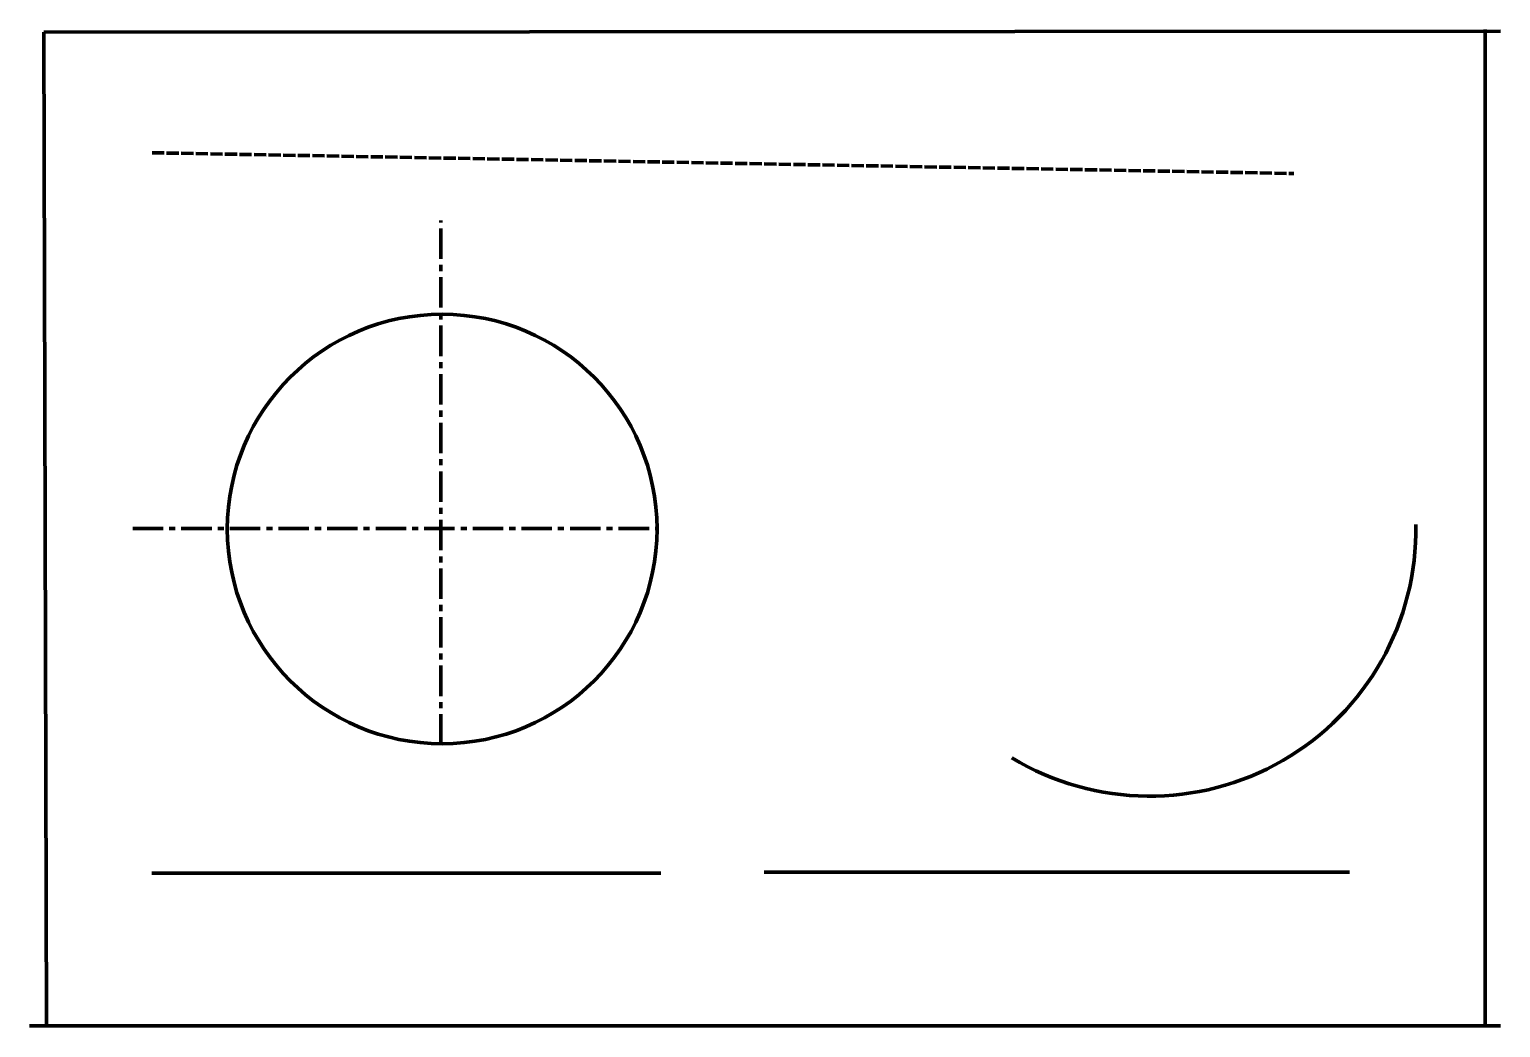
# Model space of a CAD drawing. Header units: millimetres. Extents: x 23 to 177, y 24 to 128.
import ezdxf

# ---------------------------------------------------------------- set-up
doc = ezdxf.new("R2010")
doc.units = ezdxf.units.MM
for name, pattern in [('CENTER', [5.08, 3.175, -0.635, 0.635, -0.635]), ('DASHED', [1.524, 1.27, -0.254]), ('HIDDEN', [3.175, -3.175])]:
    doc.linetypes.add(name, pattern=pattern)
for name, color, linetype, lineweight in [('Center', 4, 'CENTER', 70), ('Hidden', 8, 'DASHED', 140), ('Outline', 7, 'CONTINUOUS', 70)]:
    doc.layers.add(name, color=color, linetype=linetype, lineweight=lineweight)

msp = doc.modelspace()

# ---------------------------------------------------------------- linework, layer by layer
at = {"layer": 'Center'}
for p, q in [((66, 53.4), (66, 108.2)), ((33.8, 76), (88.6, 76))]:
    msp.add_line(p, q, dxfattribs=at)
at = {"layer": 'Hidden'}
msp.add_line((35.82, 115.3), (155.18, 113.13), dxfattribs=at)
at = {"layer": 'Hidden', "linetype": 'HIDDEN'}
for p, q in [((99.8, 40.07), (161, 40.07)), ((35.8, 39.95), (89, 39.95))]:
    msp.add_line(p, q, dxfattribs=at)
at = {"layer": 'Outline', "lineweight": 200}
for p, q in [((24.5, 127.9), (176.8, 128)), ((23, 24), (176.8, 24))]:
    msp.add_line(p, q, dxfattribs=at)
at = {"layer": 'Outline'}
for p, q in [((24.8, 24.2), (24.5, 127.9)), ((175.2, 23.8), (175.2, 128.2))]:
    msp.add_line(p, q, dxfattribs=at)
msp.add_circle((66.15, 75.95), 22.46, dxfattribs=at)
msp.add_arc((140.1, 75.84), 27.84, 238.8971, 1.1595, dxfattribs=at)

doc.saveas('drawing.dxf')
